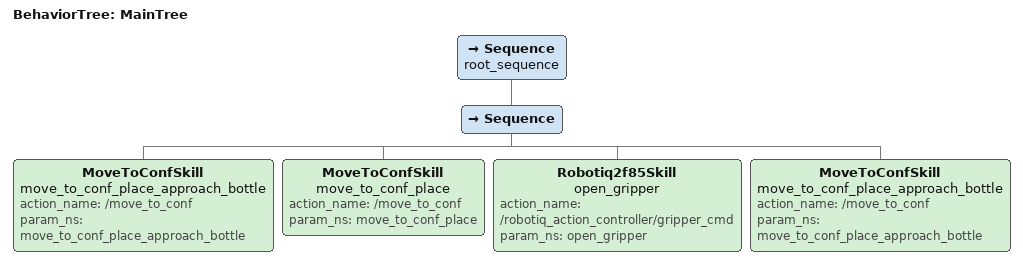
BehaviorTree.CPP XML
<!-- BOTTIGLIA TAVOLO A SINISTRA -->

 <root BTCPP_format="4" >
    <!-- If you want to include subtrees -->

    <!-- Main tree -->
     <BehaviorTree ID="MainTree"> <!--DO NOT CHANGE -->
        <Sequence name="root_sequence">

           <!-- If you use subtrees -->
               <Sequence>
                  <MoveToConfSkill name="move_to_conf_place_approach_bottle" action_name= "/move_to_conf" param_ns="move_to_conf_place_approach_bottle"/>
                  <MoveToConfSkill name="move_to_conf_place" action_name= "/move_to_conf" param_ns="move_to_conf_place"/>
                  <Robotiq2f85Skill name="open_gripper" action_name= "/robotiq_action_controller/gripper_cmd" param_ns="open_gripper"/>
                  <MoveToConfSkill name="move_to_conf_place_approach_bottle" action_name= "/move_to_conf" param_ns="move_to_conf_place_approach_bottle"/>
               </Sequence>

        </Sequence>
     </BehaviorTree>
 </root>
